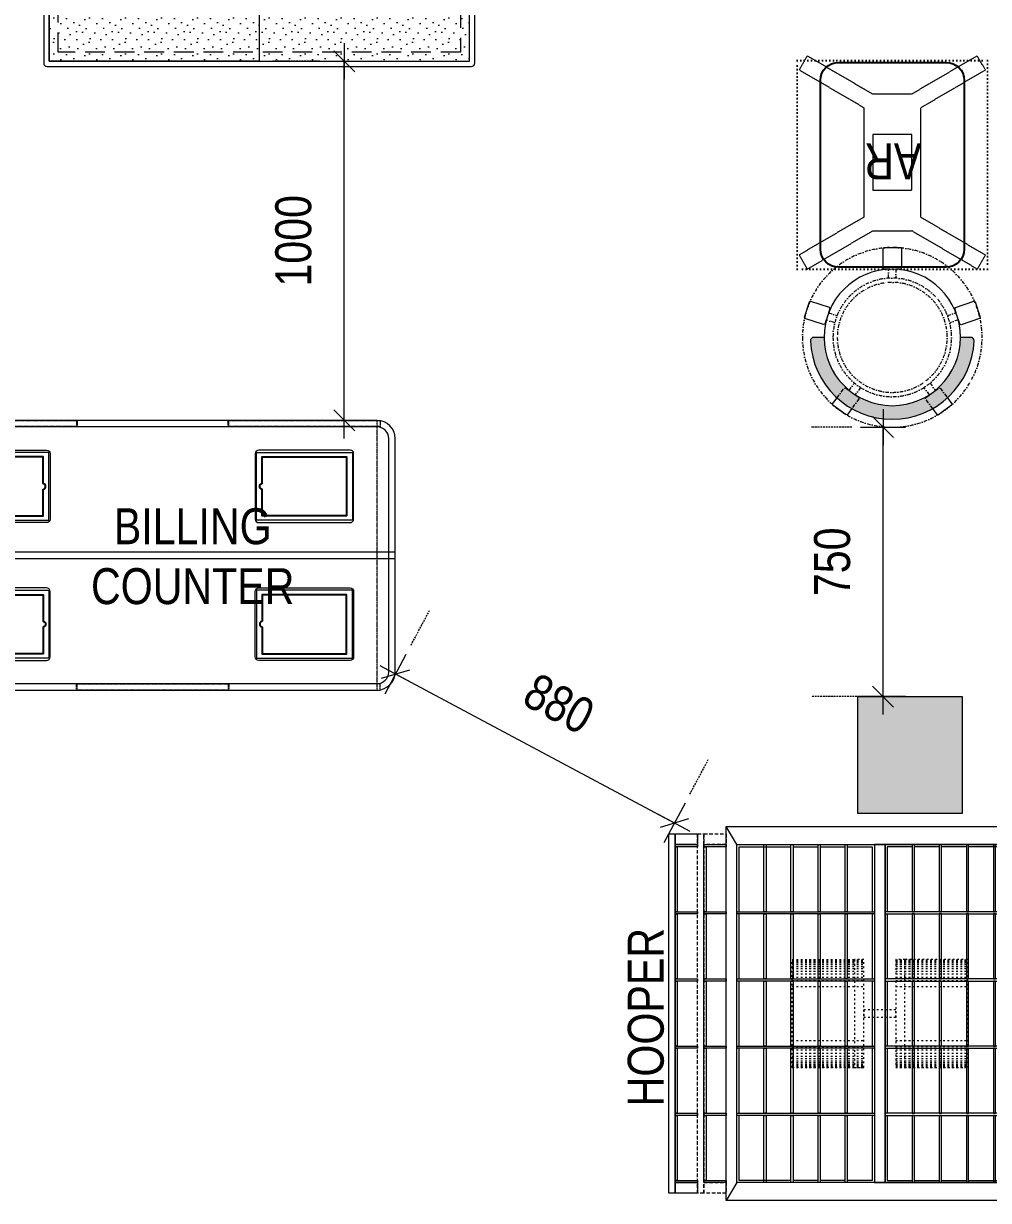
# Model space of a CAD drawing. Header units: millimetres. Extents: x 1535833 to 1547155, y 396470 to 405534.
# Drawn here: x 1542584 to 1545270, y 400062 to 403336 of the extents above; entities that cross this region are included whole.
import ezdxf

# ---------------------------------------------------------------- set-up
doc = ezdxf.new("R2010")
doc.units = ezdxf.units.MM
doc.header["$LTSCALE"] = 40
doc.header["$PDMODE"] = 3
for name, pattern in [('a_p6_plan_L18$0$HIDDEN', [0.375, 0.25, -0.125]), ('ACAD_ISO03W100', [30, 12, -18]), ('DASHDOT2', [0.5, 0.25, -0.125, 0, -0.125]), ('DOT', [0.25, 0, -0.25]), ('HIDDEN2', [0.1875, 0.125, -0.0625]), ('HIDDENX2', [0.75, 0.5, -0.25]), ('SK-103 Ground - Rome$0$LA-103A$0$HIDDEN2', [0.1875, 0.125, -0.0625])]:
    doc.linetypes.add(name, pattern=pattern)
for name, color, linetype, lineweight in [('A-COL', 243, 'Continuous', 9), ('column hatch', 5, 'Continuous', 0), ('HATCH', 9, 'Continuous', 9), ('LENS-DIM', 252, 'Continuous', 5), ('LENS-HATCH', 251, 'Continuous', 5), ('LENS-TEXT', 31, 'Continuous', 5), ('LK-EQPMT', 3, 'Continuous', 18), ('LK-FF&E FLOOR', 1, 'Continuous', 9), ('LN-ELEVATION-1', 81, 'Continuous', 13), ('LN-ELEVATION-2', 103, 'Continuous', 20), ('LN-ELEVATION-3', 125, 'a_p6_plan_L18$0$HIDDEN', 18), ('LN-ELEVATION-4', 145, 'Continuous', 13), ('LN-ELEVATION-5', 167, 'Continuous', 5), ('PLANO-TXT', 252, 'Continuous', 5)]:
    doc.layers.add(name, color=color, linetype=linetype, lineweight=lineweight)
doc.styles.add('LK TXT', font='Gill Sans MT Condensed Regular.ttf')
doc.styles.get("Standard").update_dxf_attribs({"font": 'Gill Sans MT Condensed Regular.ttf', "height": 100})
doc.dimstyles.new('LK-MM 200', dxfattribs={"dimscale": 2000, "dimtxt": 0.05, "dimasz": 0.00025, "dimexe": 0.1, "dimexo": 0.0625, "dimgap": 0.045, "dimtad": 1, "dimdec": 0, "dimzin": 0, "dimdsep": 46, "dimtxsty": 'Standard', "dimblk": 'DMLL', "dimblk1": 'DMLL', "dimblk2": 'DMLL', "dimcen": 0.09, "dimclrd": 251, "dimclre": 250, "dimclrt": 256, "dimadec": 0, "dimazin": 0, "dimtfac": 1, "dimtdec": 0, "dimtofl": 0, "dimtmove": 2, "dimatfit": 3, "dimldrblk": 'OPEN90', "dimfxl": 1, "dimtolj": 1, "dimtzin": 0, "dimlwd": 5, "dimlwe": 0, "dimarcsym": 0})

# ---------------------------------------------------------------- blocks, each defined once
blk = doc.blocks.new('A$C1635124d')
at = {"layer": 'column hatch'}
h = blk.add_hatch(color=8, dxfattribs=at)
h.dxf.hatch_style = 1
h.paths.add_polyline_path([(4264.02683252096, -357.9999999999563), (3973.513416230679, -357.9999999999563), (3973.513416230679, -683.0000000148575), (4264.02683252096, -683.0000000148575)])
h.paths.add_polyline_path([(1384.513416260481, -357.9999999999563), (1093.999999970197, -357.9999999999563), (1093.999999970197, -683.0000000148575), (1384.513416260481, -683.0000000148575)])
h.paths.add_polyline_path([(-1474.999999998137, -335.0000000069413), (-1849.999999998137, -335.0000000069413), (-1849.999999998137, -660.0000000068248), (-1474.999999998137, -660.0000000068248)])
at = {"layer": 'A-COL'}
blk.add_lwpolyline([(4264.02683252096, -357.9999999999563), (4264.02683252096, -683.0000000148575), (3973.513416230679, -683.0000000148575), (3973.513416230679, -357.9999999999563)], close=True, dxfattribs=at)
blk = doc.blocks.new('Euro center Mirror + IPAD')
at = {"layer": 'LN-ELEVATION-4', "linetype": 'ACAD_ISO03W100', "ltscale": 0.01}
blk.add_lwpolyline([(0, 47.31184294237754), (0, -41.46233547315932), (-20, -41.46233547315932), (-20, 47.31184294237754)], close=True, dxfattribs=at)
at = {"layer": 'LN-ELEVATION-5', "linetype": 'ACAD_ISO03W100', "ltscale": 0.01}
for p, q in [((-159.8999999999068, 246.9247537346091), (-159.8999999999068, 47.31184294237754)), ((-159.6999999997206, 246.9247537346091), (-159.6999999997206, 47.31184294237754)), ((-159.3999999999068, 246.9247537346091), (-159.3999999999068, 47.31184294237754)), ((-159, 246.9247537346091), (-159, 47.31184294237754)), ((-158.5, 246.9247537346091), (-158.5, 47.31184294237754)), ((-157.8999999999068, 246.9247537346091), (-157.8999999999068, 47.31184294237754)), ((-157.1000000000931, 246.9247537346091), (-157.1000000000931, 47.31184294237754)), ((-156.1000000000931, 246.9247537346091), (-156.1000000000931, 47.31184294237754)), ((-154.1000000000931, 246.9247537346091), (-154.1000000000931, 47.31184294237754)), ((-151.1000000000931, 246.9247537346091), (-151.1000000000931, 47.31184294237754)), ((-146.1000000000931, 246.9247537346091), (-146.1000000000931, 47.31184294237754)), ((-141.1000000000931, 246.9247537346091), (-141.1000000000931, 47.31184294237754)), ((-135.1000000000931, 246.9247537346091), (-135.1000000000931, 47.31184294237754)), ((-128.1000000000931, 246.9247537346091), (-128.1000000000931, 47.31184294237754)), ((-120.1000000000931, 246.9247537346091), (-120.1000000000931, 47.31184294237754)), ((-111.1000000000931, 246.9247537346091), (-111.1000000000931, 47.31184294237754)), ((-102.1000000000931, 246.9247537346091), (-102.1000000000931, 47.31184294237754)), ((-85, 246.9247537346091), (-85, 47.31184294237754)), ((65, 246.9247537346091), (65, 47.31184294237754)), ((82.10000000009315, 246.9247537346091), (82.10000000009315, 47.31184294237754)), ((91.10000000009312, 246.9247537346091), (91.10000000009312, 47.31184294237754)), ((100.1000000000931, 246.9247537346091), (100.1000000000931, 47.31184294237754)), ((108.1000000000931, 246.9247537346091), (108.1000000000931, 47.31184294237754)), ((115.1000000000931, 246.9247537346091), (115.1000000000931, 47.31184294237754)), ((121.1000000000931, 246.9247537346091), (121.1000000000931, 47.31184294237754)), ((126.1000000000931, 246.9247537346091), (126.1000000000931, 47.31184294237754)), ((131.1000000000931, 246.9247537346091), (131.1000000000931, 47.31184294237754)), ((134.1000000000931, 246.9247537346091), (134.1000000000931, 47.31184294237754)), ((136.1000000000931, 246.9247537346091), (136.1000000000931, 47.31184294237754)), ((137.1000000000931, 246.9247537346091), (137.1000000000931, 47.31184294237754)), ((137.8999999999068, 246.9247537346091), (137.8999999999068, 47.31184294237754)), ((138.5, 246.9247537346091), (138.5, 47.31184294237754)), ((139, 246.9247537346091), (139, 47.31184294237754)), ((139.3999999999067, 246.9247537346091), (139.3999999999067, 47.31184294237754)), ((139.6999999997206, 246.9247537346091), (139.6999999997206, 47.31184294237754)), ((139.8999999999068, 246.9247537346091), (139.8999999999068, 47.31184294237754)), ((-159.8999999999068, -41.46233547315932), (-159.8999999999068, -241.0752462653909)), ((-159.6999999997206, -41.46233547315932), (-159.6999999997206, -241.0752462653909)), ((-159.3999999999068, -41.46233547315932), (-159.3999999999068, -241.0752462653909)), ((-159, -41.46233547315932), (-159, -241.0752462653909)), ((-158.5, -41.46233547315932), (-158.5, -241.0752462653909)), ((-157.8999999999068, -41.46233547315932), (-157.8999999999068, -241.0752462653909)), ((-157.1000000000931, -41.46233547315932), (-157.1000000000931, -241.0752462653909)), ((-156.1000000000931, -41.46233547315932), (-156.1000000000931, -241.0752462653909)), ((-154.1000000000931, -41.46233547315932), (-154.1000000000931, -241.0752462653909)), ((-151.1000000000931, -41.46233547315932), (-151.1000000000931, -241.0752462653909)), ((-146.1000000000931, -41.46233547315932), (-146.1000000000931, -241.0752462653909)), ((-141.1000000000931, -41.46233547315932), (-141.1000000000931, -241.0752462653909)), ((-135.1000000000931, -41.46233547315932), (-135.1000000000931, -241.0752462653909)), ((-128.1000000000931, -41.46233547315932), (-128.1000000000931, -241.0752462653909)), ((-120.1000000000931, -41.46233547315932), (-120.1000000000931, -241.0752462653909)), ((-111.1000000000931, -41.46233547315932), (-111.1000000000931, -241.0752462653909)), ((-102.1000000000931, -41.46233547315932), (-102.1000000000931, -241.0752462653909)), ((-85, -41.46233547315932), (-85, -241.0752462653909)), ((65, -41.46233547315932), (65, -241.0752462653909)), ((82.10000000009315, -41.46233547315932), (82.10000000009315, -241.0752462653909)), ((91.10000000009312, -41.46233547315932), (91.10000000009312, -241.0752462653909)), ((100.1000000000931, -41.46233547315932), (100.1000000000931, -241.0752462653909)), ((108.1000000000931, -41.46233547315932), (108.1000000000931, -241.0752462653909)), ((115.1000000000931, -41.46233547315932), (115.1000000000931, -241.0752462653909)), ((121.1000000000931, -41.46233547315932), (121.1000000000931, -241.0752462653909)), ((126.1000000000931, -41.46233547315932), (126.1000000000931, -241.0752462653909)), ((131.1000000000931, -41.46233547315932), (131.1000000000931, -241.0752462653909)), ((134.1000000000931, -41.46233547315932), (134.1000000000931, -241.0752462653909)), ((136.1000000000931, -41.46233547315932), (136.1000000000931, -241.0752462653909)), ((137.1000000000931, -41.46233547315932), (137.1000000000931, -241.0752462653909)), ((137.8999999999068, -41.46233547315932), (137.8999999999068, -241.0752462653909)), ((138.5, -41.46233547315932), (138.5, -241.0752462653909)), ((139, -41.46233547315932), (139, -241.0752462653909)), ((139.3999999999067, -41.46233547315932), (139.3999999999067, -241.0752462653909)), ((139.6999999997206, -41.46233547315932), (139.6999999997206, -241.0752462653909)), ((139.8999999999068, -41.46233547315932), (139.8999999999068, -241.0752462653909))]:
    blk.add_line(p, q, dxfattribs=at)
for points in [[(140, 72.9897628070321), (140, 246.9247537346091), (-160, 246.9247537346091), (-160, 72.9897628070321)], [(140, -67.14025533781387), (140, -241.0752462653909), (-160, -241.0752462653909), (-160, -67.14025533781387)]]:
    blk.add_lwpolyline(points, dxfattribs=at)
for points in [[(140, 72.9897628070321), (140, 47.31184294237754), (-160, 47.31184294237754), (-160, 72.9897628070321)], [(140, -41.46233547315932), (140, -67.14025533781387), (-160, -67.14025533781387), (-160, -41.46233547315932)]]:
    blk.add_lwpolyline(points, close=True, dxfattribs=at)
blk = doc.blocks.new('EURO 1040 x 1175')
at = {"layer": 'LN-ELEVATION-1'}
for points in [[(-470, -327.434990927577), (470, -327.434990927577), (470, 467.5650090724229), (-470, 467.5650090724229)], [(-470, 85.06500907242298), (470, 85.06500907242298), (470, 467.5650090724229), (-470, 467.5650090724229)], [(-283.2000000029802, 85.06500907242298), (-277.2000000029802, 85.06500907242298), (-277.2000000029802, 467.5650090724229), (-283.2000000029802, 467.5650090724229)], [(-96.40000000596046, 85.06500907242298), (-90.40000000596045, 85.06500907242298), (-90.40000000596045, 467.5650090724229), (-96.40000000596046, 467.5650090724229)], [(90.3999999910593, 85.06500907242298), (96.3999999910593, 85.06500907242298), (96.3999999910593, 467.5650090724229), (90.3999999910593, 467.5650090724229)], [(277.1999999880791, 85.06500907242298), (283.1999999880791, 85.06500907242298), (283.1999999880791, 467.5650090724229), (277.1999999880791, 467.5650090724229)], [(-470.000000014901, 386.565009072423), (-283.2000000029802, 386.565009072423), (-283.2000000029802, 392.565009072423), (-470.000000014901, 392.565009072423)], [(-277.2000000178814, 386.565009072423), (-96.40000000596046, 386.565009072423), (-96.40000000596046, 392.565009072423), (-277.2000000178814, 392.565009072423)], [(-90.40000002086165, 386.565009072423), (90.3999999910593, 386.565009072423), (90.3999999910593, 392.565009072423), (-90.40000002086165, 392.565009072423)], [(96.39999997615817, 386.565009072423), (277.1999999880791, 386.565009072423), (277.1999999880791, 392.565009072423), (96.39999997615817, 392.565009072423)], [(283.1999999880791, 386.565009072423), (470, 386.565009072423), (470, 392.565009072423), (283.1999999880791, 392.565009072423)], [(-470.000000014901, 311.190009072423), (-283.2000000029802, 311.190009072423), (-283.2000000029802, 317.190009072423), (-470.000000014901, 317.190009072423)], [(-277.2000000178814, 311.190009072423), (-96.40000000596046, 311.190009072423), (-96.40000000596046, 317.190009072423), (-277.2000000178814, 317.190009072423)], [(-90.40000002086165, 311.190009072423), (90.3999999910593, 311.190009072423), (90.3999999910593, 317.190009072423), (-90.40000002086165, 317.190009072423)], [(96.39999997615817, 311.190009072423), (277.1999999880791, 311.190009072423), (277.1999999880791, 317.190009072423), (96.39999997615817, 317.190009072423)], [(283.1999999880791, 311.190009072423), (470, 311.190009072423), (470, 317.190009072423), (283.1999999880791, 317.190009072423)], [(-470.000000014901, 235.815009072423), (-283.2000000029802, 235.815009072423), (-283.2000000029802, 241.815009072423), (-470.000000014901, 241.815009072423)], [(-277.2000000178814, 235.815009072423), (-96.40000000596046, 235.815009072423), (-96.40000000596046, 241.815009072423), (-277.2000000178814, 241.815009072423)], [(-90.40000002086165, 235.815009072423), (90.3999999910593, 235.815009072423), (90.3999999910593, 241.815009072423), (-90.40000002086165, 241.815009072423)], [(96.39999997615817, 235.815009072423), (277.1999999880791, 235.815009072423), (277.1999999880791, 241.815009072423), (96.39999997615817, 241.815009072423)], [(283.1999999880791, 235.815009072423), (470, 235.815009072423), (470, 241.815009072423), (283.1999999880791, 241.815009072423)], [(-470.000000014901, 160.440009072423), (-283.2000000029802, 160.440009072423), (-283.2000000029802, 166.440009072423), (-470.000000014901, 166.440009072423)], [(-277.2000000178814, 160.440009072423), (-96.40000000596046, 160.440009072423), (-96.40000000596046, 166.440009072423), (-277.2000000178814, 166.440009072423)], [(-90.40000002086165, 160.440009072423), (90.3999999910593, 160.440009072423), (90.3999999910593, 166.440009072423), (-90.40000002086165, 166.440009072423)], [(96.39999997615817, 160.440009072423), (277.1999999880791, 160.440009072423), (277.1999999880791, 166.440009072423), (96.39999997615817, 166.440009072423)], [(283.1999999880791, 160.440009072423), (470, 160.440009072423), (470, 166.440009072423), (283.1999999880791, 166.440009072423)], [(-470, 85.06500907242298), (470, 85.06500907242298), (470, 55.06500907242298), (-470, 55.06500907242298)], [(-470, 55.06500907242298), (470, 55.06500907242298), (470, -327.434990927577), (-470, -327.434990927577)], [(-283.2000000029802, 55.06500907242298), (-277.2000000029802, 55.06500907242298), (-277.2000000029802, -327.434990927577), (-283.2000000029802, -327.434990927577)], [(-96.40000000596046, 55.06500907242298), (-90.40000000596045, 55.06500907242298), (-90.40000000596045, -327.434990927577), (-96.40000000596046, -327.434990927577)], [(90.3999999910593, 55.06500907242298), (96.3999999910593, 55.06500907242298), (96.3999999910593, -327.434990927577), (90.3999999910593, -327.434990927577)], [(277.1999999880791, 55.06500907242298), (283.1999999880791, 55.06500907242298), (283.1999999880791, -327.434990927577), (277.1999999880791, -327.434990927577)], [(-470.000000014901, -20.30999092757702), (-283.2000000029802, -20.30999092757702), (-283.2000000029802, -26.30999092757702), (-470.000000014901, -26.30999092757702)], [(-277.2000000178814, -20.30999092757702), (-96.40000000596046, -20.30999092757702), (-96.40000000596046, -26.30999092757702), (-277.2000000178814, -26.30999092757702)], [(-90.40000002086165, -20.30999092757702), (90.3999999910593, -20.30999092757702), (90.3999999910593, -26.30999092757702), (-90.40000002086165, -26.30999092757702)], [(96.39999997615817, -20.30999092757702), (277.1999999880791, -20.30999092757702), (277.1999999880791, -26.30999092757702), (96.39999997615817, -26.30999092757702)], [(283.1999999880791, -20.30999092757702), (470, -20.30999092757702), (470, -26.30999092757702), (283.1999999880791, -26.30999092757702)], [(-470.000000014901, -95.68499092757702), (-283.2000000029802, -95.68499092757702), (-283.2000000029802, -101.684990927577), (-470.000000014901, -101.684990927577)], [(-277.2000000178814, -95.68499092757702), (-96.40000000596046, -95.68499092757702), (-96.40000000596046, -101.684990927577), (-277.2000000178814, -101.684990927577)], [(-90.40000002086165, -95.68499092757702), (90.3999999910593, -95.68499092757702), (90.3999999910593, -101.684990927577), (-90.40000002086165, -101.684990927577)], [(96.39999997615817, -95.68499092757702), (277.1999999880791, -95.68499092757702), (277.1999999880791, -101.684990927577), (96.39999997615817, -101.684990927577)], [(283.1999999880791, -95.68499092757702), (470, -95.68499092757702), (470, -101.684990927577), (283.1999999880791, -101.684990927577)], [(-470.000000014901, -171.059990927577), (-283.2000000029802, -171.059990927577), (-283.2000000029802, -177.059990927577), (-470.000000014901, -177.059990927577)], [(-277.2000000178814, -171.059990927577), (-96.40000000596046, -171.059990927577), (-96.40000000596046, -177.059990927577), (-277.2000000178814, -177.059990927577)], [(-90.40000002086165, -171.059990927577), (90.3999999910593, -171.059990927577), (90.3999999910593, -177.059990927577), (-90.40000002086165, -177.059990927577)], [(96.39999997615817, -171.059990927577), (277.1999999880791, -171.059990927577), (277.1999999880791, -177.059990927577), (96.39999997615817, -177.059990927577)], [(283.1999999880791, -171.059990927577), (470, -171.059990927577), (470, -177.059990927577), (283.1999999880791, -177.059990927577)], [(-470.000000014901, -246.434990927577), (-283.2000000029802, -246.434990927577), (-283.2000000029802, -252.434990927577), (-470.000000014901, -252.434990927577)], [(-277.2000000178814, -246.434990927577), (-96.40000000596046, -246.434990927577), (-96.40000000596046, -252.434990927577), (-277.2000000178814, -252.434990927577)], [(-90.40000002086165, -246.434990927577), (90.3999999910593, -246.434990927577), (90.3999999910593, -252.434990927577), (-90.40000002086165, -252.434990927577)], [(96.39999997615817, -246.434990927577), (277.1999999880791, -246.434990927577), (277.1999999880791, -252.434990927577), (96.39999997615817, -252.434990927577)], [(283.1999999880791, -246.434990927577), (470, -246.434990927577), (470, -252.434990927577), (283.1999999880791, -252.434990927577)]]:
    blk.add_lwpolyline(points, close=True, dxfattribs=at)
for points in [[(-283.2000000029802, 461.5650090724228), (-464, 461.5650090724228), (-464, 317.190009072423)], [(-96.40000000596046, 461.5650090724228), (-277.2000000029802, 461.5650090724228)], [(90.3999999910593, 461.5650090724228), (-90.40000000596045, 461.5650090724228)], [(277.1999999880791, 461.5650090724228), (96.3999999910593, 461.5650090724228)], [(464, 317.190009072423), (464, 461.5650090724228), (283.1999999880791, 461.5650090724228)], [(-464, 311.190009072423), (-464, 241.815009072423)], [(464, 241.815009072423), (464, 311.190009072423)], [(-464, 235.815009072423), (-464, 166.440009072423)], [(464, 166.440009072423), (464, 235.815009072423)], [(-464, 160.440009072423), (-464, 91.06500907242297), (-283.2000000029802, 91.06500907242297)], [(283.1999999880791, 91.06500907242297), (464, 91.06500907242297), (464, 160.440009072423)], [(-277.2000000029802, 91.06500907242297), (-96.40000000596046, 91.06500907242297)], [(-90.40000000596045, 91.06500907242297), (90.3999999910593, 91.06500907242297)], [(96.3999999910593, 91.06500907242297), (277.1999999880791, 91.06500907242297)], [(-464, -20.30999092757702), (-464, 49.06500907242298), (-283.2000000029802, 49.06500907242298)], [(-277.2000000029802, 49.06500907242298), (-96.40000000596046, 49.06500907242298)], [(-90.40000000596045, 49.06500907242298), (90.3999999910593, 49.06500907242298)], [(96.3999999910593, 49.06500907242298), (277.1999999880791, 49.06500907242298)], [(283.1999999880791, 49.06500907242298), (464, 49.06500907242298), (464, -20.30999092757702)], [(-464, -95.68499092757702), (-464, -26.30999092757702)], [(464, -26.30999092757702), (464, -95.68499092757702)], [(-464, -171.059990927577), (-464, -101.684990927577)], [(464, -101.684990927577), (464, -171.059990927577)], [(-283.2000000029802, -321.434990927577), (-464, -321.434990927577), (-464, -177.059990927577)], [(464, -177.059990927577), (464, -321.434990927577), (283.1999999880791, -321.434990927577)], [(-96.40000000596046, -321.434990927577), (-277.2000000029802, -321.434990927577)], [(90.3999999910593, -321.434990927577), (-90.40000000596045, -321.434990927577)], [(277.1999999880791, -321.434990927577), (96.3999999910593, -321.434990927577)]]:
    blk.add_lwpolyline(points, dxfattribs=at)
at = {"layer": 'LN-ELEVATION-2'}
blk.add_lwpolyline([(-520, -357.434990927577), (520, -357.434990927577), (520, 497.5650090724228), (-520, 497.5650090724228)], close=True, dxfattribs=at)
for points in [[(-470, 467.5650090724229), (-520, 497.5650090724228)], [(470, 467.5650090724229), (520, 497.5650090724228)], [(-470, -327.434990927577), (-520, -357.434990927577)], [(470, -327.434990927577), (520, -357.434990927577)]]:
    blk.add_lwpolyline(points, dxfattribs=at)
at = {"layer": 'LN-ELEVATION-3'}
for points in [[(-500, 559.5650090724229), (500, 559.5650090724229), (500, 577.5650090724228), (-500, 577.5650090724228)], [(-500, 497.5650090724228), (-470, 497.5650090724228), (-470, 559.5650090724229), (-500, 559.5650090724229)], [(470, 497.5650090724228), (500, 497.5650090724228), (500, 559.5650090724229), (470, 559.5650090724229)], [(-500, -357.434990927577), (-470, -357.434990927577), (-470, -419.434990927577), (-500, -419.434990927577)], [(470, -357.434990927577), (500, -357.434990927577), (500, -419.434990927577), (470, -419.434990927577)], [(-500, -419.434990927577), (500, -419.434990927577), (500, -437.4349909275769), (-500, -437.4349909275769)]]:
    blk.add_lwpolyline(points, close=True, dxfattribs=at)
at = {"layer": 'LN-ELEVATION-4'}
for points in [[(-500, 639.5650090724228), (500, 639.5650090724228), (500, 657.565009072423), (-500, 657.565009072423)], [(-500, 577.5650090724228), (-470, 577.5650090724228), (-470, 639.5650090724228), (-500, 639.5650090724228)], [(470, 577.5650090724228), (500, 577.5650090724228), (500, 639.5650090724228), (470, 639.5650090724228)], [(-470, 497.5650090724228), (-464, 497.5650090724228), (-464, 559.5650090724229), (-470, 559.5650090724229)], [(-464, 553.565009072423), (-283.2000000029802, 553.565009072423), (-283.2000000029802, 559.5650090724229), (-464, 559.5650090724229)], [(-283.2000000029802, 497.5650090724228), (-277.2000000029802, 497.5650090724228), (-277.2000000029802, 559.5650090724229), (-283.2000000029802, 559.5650090724229)], [(-277.2000000029802, 553.565009072423), (-96.40000000596046, 553.565009072423), (-96.40000000596046, 559.5650090724229), (-277.2000000029802, 559.5650090724229)], [(-96.40000000596046, 497.5650090724228), (-90.40000000596045, 497.5650090724228), (-90.40000000596045, 559.5650090724229), (-96.40000000596046, 559.5650090724229)], [(-90.40000000596045, 553.565009072423), (90.3999999910593, 553.565009072423), (90.3999999910593, 559.5650090724229), (-90.40000000596045, 559.5650090724229)], [(90.3999999910593, 497.5650090724228), (96.3999999910593, 497.5650090724228), (96.3999999910593, 559.5650090724229), (90.3999999910593, 559.5650090724229)], [(96.3999999910593, 553.565009072423), (277.1999999880791, 553.565009072423), (277.1999999880791, 559.5650090724229), (96.3999999910593, 559.5650090724229)], [(277.1999999880791, 497.5650090724228), (283.1999999880791, 497.5650090724228), (283.1999999880791, 559.5650090724229), (277.1999999880791, 559.5650090724229)], [(283.1999999880791, 553.565009072423), (463.9999999850988, 553.565009072423), (463.9999999850988, 559.5650090724229), (283.1999999880791, 559.5650090724229)], [(464, 497.5650090724228), (470, 497.5650090724228), (470, 559.5650090724229), (464, 559.5650090724229)], [(-470, -357.434990927577), (-464, -357.434990927577), (-464, -419.434990927577), (-470, -419.434990927577)], [(-283.2000000029802, -357.434990927577), (-277.2000000029802, -357.434990927577), (-277.2000000029802, -419.434990927577), (-283.2000000029802, -419.434990927577)], [(-96.40000000596046, -357.434990927577), (-90.40000000596045, -357.434990927577), (-90.40000000596045, -419.434990927577), (-96.40000000596046, -419.434990927577)], [(90.3999999910593, -357.434990927577), (96.3999999910593, -357.434990927577), (96.3999999910593, -419.434990927577), (90.3999999910593, -419.434990927577)], [(277.1999999880791, -357.434990927577), (283.1999999880791, -357.434990927577), (283.1999999880791, -419.434990927577), (277.1999999880791, -419.434990927577)], [(464, -357.434990927577), (470, -357.434990927577), (470, -419.434990927577), (464, -419.434990927577)], [(-464, -413.4349909275769), (-283.2000000029802, -413.4349909275769), (-283.2000000029802, -419.434990927577), (-464, -419.434990927577)], [(-277.2000000029802, -413.4349909275769), (-96.40000000596046, -413.4349909275769), (-96.40000000596046, -419.434990927577), (-277.2000000029802, -419.434990927577)], [(-90.40000000596045, -413.4349909275769), (90.3999999910593, -413.4349909275769), (90.3999999910593, -419.434990927577), (-90.40000000596045, -419.434990927577)], [(96.3999999910593, -413.4349909275769), (277.1999999880791, -413.4349909275769), (277.1999999880791, -419.434990927577), (96.3999999910593, -419.434990927577)], [(283.1999999880791, -413.4349909275769), (463.9999999850988, -413.4349909275769), (463.9999999850988, -419.434990927577), (283.1999999880791, -419.434990927577)], [(-500, -437.4349909275769), (-470, -437.4349909275769), (-470, -499.4349909275769), (-500, -499.4349909275769)], [(470, -437.4349909275769), (500, -437.4349909275769), (500, -499.4349909275769), (470, -499.4349909275769)], [(-500, -499.4349909275769), (500, -499.4349909275769), (500, -517.434990927577), (-500, -517.434990927577)]]:
    blk.add_lwpolyline(points, close=True, dxfattribs=at)
at = {"layer": 'LN-ELEVATION-5'}
for points in [[(-470, 577.5650090724228), (-464, 577.5650090724228), (-464, 639.5650090724228), (-470, 639.5650090724228)], [(-464, 633.565009072423), (-283.2000000029802, 633.565009072423), (-283.2000000029802, 639.5650090724228), (-464, 639.5650090724228)], [(-283.2000000029802, 577.5650090724228), (-277.2000000029802, 577.5650090724228), (-277.2000000029802, 639.5650090724228), (-283.2000000029802, 639.5650090724228)], [(-277.2000000029802, 633.565009072423), (-96.40000000596046, 633.565009072423), (-96.40000000596046, 639.5650090724228), (-277.2000000029802, 639.5650090724228)], [(-96.40000000596046, 577.5650090724228), (-90.40000000596045, 577.5650090724228), (-90.40000000596045, 639.5650090724228), (-96.40000000596046, 639.5650090724228)], [(-90.40000000596045, 633.565009072423), (90.3999999910593, 633.565009072423), (90.3999999910593, 639.5650090724228), (-90.40000000596045, 639.5650090724228)], [(90.3999999910593, 577.5650090724228), (96.3999999910593, 577.5650090724228), (96.3999999910593, 639.5650090724228), (90.3999999910593, 639.5650090724228)], [(96.3999999910593, 633.565009072423), (277.1999999880791, 633.565009072423), (277.1999999880791, 639.5650090724228), (96.3999999910593, 639.5650090724228)], [(277.1999999880791, 577.5650090724228), (283.1999999880791, 577.5650090724228), (283.1999999880791, 639.5650090724228), (277.1999999880791, 639.5650090724228)], [(283.1999999880791, 633.565009072423), (463.9999999850988, 633.565009072423), (463.9999999850988, 639.5650090724228), (283.1999999880791, 639.5650090724228)], [(464, 577.5650090724228), (470, 577.5650090724228), (470, 639.5650090724228), (464, 639.5650090724228)], [(-470, -437.4349909275769), (-464, -437.4349909275769), (-464, -499.4349909275769), (-470, -499.4349909275769)], [(-283.2000000029802, -437.4349909275769), (-277.2000000029802, -437.4349909275769), (-277.2000000029802, -499.4349909275769), (-283.2000000029802, -499.4349909275769)], [(-96.40000000596046, -437.4349909275769), (-90.40000000596045, -437.4349909275769), (-90.40000000596045, -499.4349909275769), (-96.40000000596046, -499.4349909275769)], [(90.3999999910593, -437.4349909275769), (96.3999999910593, -437.4349909275769), (96.3999999910593, -499.4349909275769), (90.3999999910593, -499.4349909275769)], [(277.1999999880791, -437.4349909275769), (283.1999999880791, -437.4349909275769), (283.1999999880791, -499.4349909275769), (277.1999999880791, -499.4349909275769)], [(464, -437.4349909275769), (470, -437.4349909275769), (470, -499.4349909275769), (464, -499.4349909275769)], [(-464, -493.4349909275769), (-283.2000000029802, -493.4349909275769), (-283.2000000029802, -499.4349909275769), (-464, -499.4349909275769)], [(-277.2000000029802, -493.4349909275769), (-96.40000000596046, -493.4349909275769), (-96.40000000596046, -499.4349909275769), (-277.2000000029802, -499.4349909275769)], [(-90.40000000596045, -493.4349909275769), (90.3999999910593, -493.4349909275769), (90.3999999910593, -499.4349909275769), (-90.40000000596045, -499.4349909275769)], [(96.3999999910593, -493.4349909275769), (277.1999999880791, -493.4349909275769), (277.1999999880791, -499.4349909275769), (96.3999999910593, -499.4349909275769)], [(283.1999999880791, -493.4349909275769), (463.9999999850988, -493.4349909275769), (463.9999999850988, -499.4349909275769), (283.1999999880791, -499.4349909275769)]]:
    blk.add_lwpolyline(points, close=True, dxfattribs=at)
at = {"layer": 'LENS-DIM'}
blk.add_blockref('Euro center Mirror + IPAD', (10, 67.14025533781387), dxfattribs=at)
blk = doc.blocks.new('AR')
at = {"layer": 'LN-ELEVATION-2', "linetype": 'DOT', "lineweight": 25, "transparency": 33554493}
blk.add_lwpolyline([(0, 13.41378593863919), (530, 13.41378593863919), (530, 593.4137859386392), (0, 593.4137859386392)], close=True, dxfattribs=at)
at = {"layer": 'LN-ELEVATION-2', "lineweight": 25}
blk.add_lwpolyline([(465, 68.22063546301797), (465, 538.2206354630179, 0.4142135623730951), (415, 588.2206354630179), (115, 588.2206354630179, 0.4142135623730951), (65, 538.2206354630179), (65, 68.22063546301797, 0.4142135623730951), (115, 18.22063546301797), (415, 18.22063546301797, 0.4142135623730951)], format="xyb", close=True, dxfattribs=at)
at = {"layer": 'LN-ELEVATION-4', "linetype": 'HIDDEN2', "ltscale": 0.25, "transparency": 33554664}
for points in [[(185.8456009030342, 448.8780772723258), (5.888936847448348, 554.0078910568263), (28.48512306064368, 593.350836840691), (211.0874861851335, 486.6754184374586)], [(344.154399111867, 448.8780772762837), (524.1110631600021, 554.0078910947777), (501.5148769393563, 593.3508368753828), (318.9125138223171, 486.6754184374586)], [(211.0874861851335, 486.6754184376913), (318.9125138223171, 486.6754184376913)], [(185.8456009030342, 144.472759603057), (185.8456009030342, 448.8780772723258)], [(344.154399111867, 448.8780772762837), (344.154399111867, 144.4727595990989)], [(185.8456009030342, 144.472759603057), (5.888936847448348, 39.34294581855647), (28.48512306064368, 3.46917659e-08), (211.0874861851335, 106.6754184379242)], [(344.154399111867, 144.4727595990989), (524.1110631600021, 39.34294578060508), (501.5148769393563, 0), (318.9125138223171, 106.6754184379242)], [(318.9125138223171, 106.6754184376914), (211.0874861851335, 106.6754184376914)]]:
    blk.add_lwpolyline(points, dxfattribs=at)
blk.add_lwpolyline([(210.8456009030342, 373.9866790841333), (319.154399111867, 373.9866790841333), (319.154399111867, 219.3641577917151), (210.8456009030342, 219.3641577917151)], close=True, dxfattribs=at)
blk = doc.blocks.new('DOCTOR STOOL')
at = {"layer": 'HATCH'}
h = blk.add_hatch(dxfattribs=at)
h.set_pattern_fill('ANSI36', color=250)
h.set_pattern_definition([(45, (-689.3997257252789, -1.6298145e-09), (1.683798022700465, 6.173926083235043), [7.9375, -1.587499999999999, 0, -1.587499999999999])])
edge = h.paths.add_edge_path()
edge.add_line((227.9999999995508, 37.80991745903158), (227.9999999995508, 9.119999995687976))
edge.add_arc((218.8799999996107, 9.119999995749478), 9.119999999940092, 267.6119845363388, 359.9999999996136, ccw=False)
edge.add_arc((227.9999999996448, 227.809917461127), 228.000000002257, 92.3880154632688, 267.61198453673126, ccw=False)
edge.add_arc((218.8799999994991, 446.4998349263882), 9.120000000051716, -3.4498270906624384e-10, 92.3880154629299, ccw=False)
edge.add_line((227.9999999995508, 446.4998349263331), (227.9999999995508, 417.8099174629896))
edge.add_arc((227.9999999995508, 227.8099174610106), 190.000000001979, 90, 270)
at = {"layer": 'LN-ELEVATION-1', "color": 1, "ltscale": 100}
for p, q in [((280.216825267778, 470.8199351556545), (263.2765658827273, 419.2080985742269)), ((283.7804025793014, 472.6222848009841), (280.216825267778, 470.8199351556545)), ((326.7280946081726, 458.5258082725714), (283.7804025793014, 472.6222848009841)), ((328.5107563209863, 455.0011576309128), (326.7280946081726, 458.5258082725714)), ((311.5704969359354, 403.3893210494851), (328.5107563209863, 455.0011576309128)), ((39.08480768888887, 393.0010463140122), (12.40669512363752, 356.5114147582037)), ((39.08480768888882, 393.0010463140122), (12.40669512363746, 356.5114147582038)), ((42.98782241378307, 393.6072814048264), (39.08480768888887, 393.0010463140122)), ((42.98782241378307, 393.6072814048264), (39.08480768888882, 393.0010463140122)), ((59.57058497173765, 381.4833769612495), (42.98782241378307, 393.6072814048264)), ((263.2765658827273, 419.2080985742269), (264.9623320118756, 415.8750283533983)), ((264.9623320118756, 415.8750283533983), (277.1938885417335, 411.860334166498)), ((296.5654050509577, 405.5021315508961), (308.1985000452432, 401.6838669878201)), ((308.1985000452432, 401.6838669878201), (311.5704969359354, 403.3893210494851)), ((12.40669512363752, 356.5114147582037), (13.0196255484409, 352.5652946645453)), ((12.40669512363746, 356.5114147582038), (13.0196255484409, 352.5652946645454)), ((13.0196255484409, 352.5652946645454), (29.7154459787677, 340.3587319282719)), ((420.8553691428768, 253.2346719447014), (418.2142363802958, 250.5935391821201)), ((418.2142363802958, 250.5935391821201), (418.2142363802958, 237.7199715119894)), ((475.1762128710516, 253.2346719447014), (420.8553691428768, 253.2346719447014)), ((478, 250.4108848157539), (475.1762128710516, 253.2346719447014)), ((478, 205.2089501102255), (478, 250.4108848157539)), ((418.2142363802958, 217.3316809419539), (418.2142363802958, 205.0879869152431)), ((418.2142363802958, 205.0879869152431), (420.8862147285707, 202.4160085669703)), ((420.8862147285707, 202.4160085669703), (475.2070584567457, 202.4160085669703)), ((475.2070584567457, 202.4160085669703), (478, 205.2089501102255)), ((13.14542959810012, 103.0870834562575), (12.51589555233795, 99.18775892330295)), ((12.51589555233795, 99.18775892330295), (38.97560726018833, 62.53944985644)), ((29.80030336598447, 115.1117353337796), (13.14542959810012, 103.0870834562575)), ((42.91799640697923, 61.90296316019987), (59.68641968664888, 74.00959664677595)), ((38.97560726018833, 62.53944985644), (42.91799640697923, 61.90296316019987)), ((265.1695928365815, 39.88396831355146), (263.4540770094588, 36.51707923991359)), ((263.4540770094588, 36.51707923991359), (280.2401389396941, -15.14511378569341)), ((276.814037965594, 43.66747740659263), (265.1695928365815, 39.88396831355146)), ((308.4479453730848, 53.94595568517189), (296.2044548037813, 49.96780495439072)), ((311.7759667420094, 52.25024394459229), (308.4479453730848, 53.94595568517189)), ((328.5620286722446, 0.5880509189853456), (311.7759667420094, 52.25024394459229)), ((326.7490456010059, -2.970128374224428), (328.5620286722446, 0.5880509189853456)), ((280.2401389396941, -15.14511378569341), (283.7594505281909, -16.93829277038793)), ((283.7594505281909, -16.93829277038793), (326.7490456010059, -2.970128374224428))]:
    blk.add_line(p, q, dxfattribs=at)
at = {"layer": 'LN-ELEVATION-1', "linetype": 'DASHDOT2'}
for p, q in [((277.1938885417335, 411.860334166498), (268.7900486169635, 387.6885337123986)), ((289.0238237874953, 381.1105793348574), (296.5654050509577, 405.5021315508961)), ((86.83876787340999, 361.5472027143797), (59.57058497173759, 381.4833769612495)), ((87.41874672779522, 357.8132288103797), (86.83876787340999, 361.5472027143797)), ((29.71544597876769, 340.3587319282719), (56.87057100806764, 320.505215974099)), ((60.56143954330456, 321.078499494494), (68.15939944607226, 331.4707923056775)), ((68.15939944607226, 331.4707923056775), (88.55121842376921, 316.0087684583668)), ((80.19253728373064, 347.929406650394), (87.41874672779522, 357.8132288103797)), ((101.0598051864781, 333.2195324926688), (80.19253728373064, 347.929406650394)), ((56.87057100806764, 320.505215974099), (60.56143954330456, 321.078499494494)), ((418.2142363802958, 237.7199715119894), (392.674698740354, 238.1657657997326)), ((392.6382343793381, 216.8896711079804), (418.2142363802958, 217.3316809419539)), ((57.18706371601854, 134.8847017249933), (29.80030336598445, 115.1117353337796)), ((60.91750725147699, 134.282433000881), (57.18706371601854, 134.8847017249933)), ((68.08455919950495, 124.3556304041746), (60.91750725147699, 134.282433000881)), ((88.52282127921524, 139.6559804205055), (68.08455919950495, 124.3556304041746)), ((80.019187533744, 107.8254447158111), (101.0258646791657, 122.4411888974116)), ((87.55494659853252, 97.38796035055849), (80.019187533744, 107.8254447158111)), ((59.68641968664886, 74.00959664677595), (86.95963052489695, 93.7005814289354)), ((86.95963052489695, 93.7005814289354), (87.55494659853252, 97.38796035055849)), ((268.4902438431725, 67.85511086587476), (276.814037965594, 43.66747740659263)), ((296.2044548037813, 49.96780495439072), (288.7362802880323, 74.39510638930753))]:
    blk.add_line(p, q, dxfattribs=at)
at = {"layer": 'LN-ELEVATION-1', "color": 1, "ltscale": 100}
blk.add_lwpolyline([(228, 37.80991746066138), (228, 9.11999999731779, -0.4264743413925903), (218.5, 0.0079201031476259, -0.959166304662544), (218.5, 455.611914822366, -0.4264743413925903), (228, 446.4998349279631), (228, 417.8099174646193)], format="xyb", dxfattribs=at)
at = {"layer": 'LN-ELEVATION-1', "linetype": 'DASHDOT2'}
for radius in [250, 165, 153]:
    blk.add_circle((228, 227.8099174629897), radius, dxfattribs=at)
at = {"layer": 'LN-ELEVATION-1', "color": 1, "ltscale": 100}
blk.add_circle((228, 227.8099174629897), 190, dxfattribs=at)
blk = doc.blocks.new('2 seater bench')
at = {"layer": 'LENS-HATCH', "lineweight": 0}
h = blk.add_hatch(dxfattribs=at)
h.set_pattern_fill('STIP1', color=177, scale=100, angle=269.9999999999999, pattern_type=2)
h.set_pattern_definition([(270, (6617251.078707985, -170421.6063060569), (100, -1.516e-13), [0, -100]), (270, (6617235.078707984, -170433.6063060569), (100, -1.516e-13), [0, -100]), (270, (6617211.078707985, -170428.6063060569), (100, -1.516e-13), [0, -100]), (270, (6617188.078707985, -170463.6063060569), (100, -1.516e-13), [0, -100]), (270, (6617224.078707985, -170460.6063060569), (100, -1.516e-13), [0, -100]), (270, (6617248.078707985, -170487.6063060569), (100, -1.516e-13), [0, -100]), (270, (6617255.078707985, -170452.6063060569), (100, -1.516e-13), [0, -100]), (270, (6617214.078707985, -170494.6063060569), (100, -1.516e-13), [0, -100]), (270, (6617182.078707985, -170489.6063060569), (100, -1.516e-13), [0, -100]), (270, (6617167.078707985, -170415.6063060568), (100, -1.516e-13), [0, -100]), (270, (6617187.078707985, -170433.6063060569), (100, -1.516e-13), [0, -100]), (270, (6617168.078707984, -170447.6063060569), (100, -1.516e-13), [0, -100]), (270, (6617232.078707985, -170508.6063060569), (100, -1.516e-13), [0, -100]), (270, (6617207.078707983, -170476.6063060568), (100, -1.516e-13), [0, -100]), (270, (6617240.078707984, -170468.6063060569), (100, -1.516e-13), [0, -100]), (270, (6617231.078707984, -170485.6063060569), (100, -1.516e-13), [0, -100]), (270, (6617204.078707985, -170449.6063060568), (100, -1.516e-13), [0, -100]), (270, (6617258.078707983, -170477.6063060569), (100, -1.516e-13), [0, -100]), (270, (6617199.078707983, -170508.6063060569), (100, -1.516e-13), [0, -100]), (270, (6617169.078707985, -170505.6063060569), (100, -1.516e-13), [0, -100])])
h.paths.add_polyline_path([(585, 210), (0, 210), (0, -210), (585, -210)])
h.paths.add_polyline_path([(0, 245), (0, -210)])
h.paths.add_polyline_path([(-585, 210), (0, 210), (0, -210), (-585, -210)])
at = {"layer": 'LN-ELEVATION-2', "ltscale": 0.5}
for points in [[(-585, 210), (0, 210), (0, -210), (-585, -210)], [(585.0000000009312, 210), (0, 210), (0, -210), (585.0000000009312, -210)]]:
    blk.add_lwpolyline(points, close=True, dxfattribs=at)
at = {"layer": 'LN-ELEVATION-5', "ltscale": 0.5}
blk.add_lwpolyline([(590, 225), (-590, 225, 0.4142135623730951), (-600, 215), (-600, -215, 0.4142135623730951), (-590, -225), (590, -225, 0.4142135623730951), (600, -215), (600, 215, 0.4142135623730951)], format="xyb", close=True, dxfattribs=at)
blk.add_lwpolyline([(585, 210), (-585, 210), (-585, -210), (585, -210)], close=True, dxfattribs=at)
at = {"layer": 'LN-ELEVATION-5', "linetype": 'HIDDEN2', "ltscale": 11}
blk.add_lwpolyline([(-560, 185), (560.0000000009313, 185), (560.0000000009313, -185), (-560, -185)], close=True, dxfattribs=at)
blk = doc.blocks.new('I-PAD Frame')
at = {"color": 3, "linetype": 'Continuous'}
blk.add_lwpolyline([(357868.7410323084, -232321.1361381283), (358122.7410323085, -232321.1361381283, 0.4142135623713902), (358132.7410323086, -232311.1361381283), (358132.7410323086, -232129.1361381283, 0.4142135623713902), (358122.7410323085, -232119.1361381283), (357868.7410323084, -232119.1361381283, 0.4142135623713902), (357858.7410323085, -232129.1361381283), (357858.7410323085, -232311.1361381283, 0.4142135623713902)], format="xyb", close=True, dxfattribs=at)
at = {"color": 3, "linetype": 'Continuous', "lineweight": 25}
blk.add_lwpolyline([(358113.2410323085, -232229.6755301424), (358113.2410323085, -232302.1361381283), (357878.2410323086, -232302.1361381283), (357878.2410323086, -232138.1361381283), (358113.2410323085, -232138.1361381283), (358113.2410323085, -232210.5967461141, 0.3275382217372251), (358114.6410323081, -232212.5046245168, -0.733799385757267), (358114.6410323086, -232227.7676517396, 0.3275382217372252)], format="xyb", close=True, dxfattribs=at)
blk = doc.blocks.new('Billing Counter 1350')
at = {"color": 5, "linetype": 'HIDDENX2', "ltscale": 0.025}
for p, q in [((-625.0391102787108, -749.9978339361259), (-625.039112762548, 0)), ((624.9608851871451, -749.9978339361259), (624.9608876709826, 0))]:
    blk.add_line(p, q, dxfattribs=at)
at = {"color": 0, "linetype": 'Continuous'}
for p, q in [((624.9608875331468, 0), (-625.0391124668531, 0)), ((674.9608875331468, -700), (674.9608875331468, -50)), ((-625.0391124668531, -750), (624.9608875331468, -750))]:
    blk.add_line(p, q, dxfattribs=at)
at = {"color": 2, "linetype": 'Continuous'}
blk.add_line((623.9608875331469, -750), (624.9608851871451, -749.9978339361259), dxfattribs=at)
at = {"color": 2, "linetype": 'HIDDENX2', "ltscale": 0.025}
for points in [[(-633.0391108940821, 0), (-212.4506704730448, 0), (-212.4506705519743, -17), (-633.0391109730117, -17)], [(210.2942202107515, 0), (-210.2942202105187, 0), (-210.2942201315891, -17), (210.2942202896811, -17)], [(212.2942202896811, 0), (632.8826607107185, 0), (632.8826606317889, -17), (212.2942202107515, -17)], [(-633.0391108940821, -750.0000000000036), (-212.4506704730448, -750.0000000000508), (-212.4506705519743, -733.0000000000508), (-633.0391109730117, -733.0000000000036)], [(210.2942202107515, -750.0000000000982), (-210.2942202105187, -750.0000000000508), (-210.2942201315891, -733.0000000000508), (210.2942202894483, -733.0000000000982)], [(212.2942202894483, -750.0000000000982), (632.8826607107185, -750.0000000001455), (632.8826606317889, -733.0000000001454), (212.2942202107515, -733.0000000000982)]]:
    blk.add_lwpolyline(points, close=True, dxfattribs=at)
at = {"color": 5, "linetype": 'Continuous'}
for points in [[(-555.9557779699098, -277.7500000000255), (-288.9557779699098, -277.7500000000473), (-288.9557779699098, -88.7500000000473), (-555.9557779699098, -88.75000000002547)], [(555.8775530362034, -277.7500000001164), (288.8775530362036, -277.7500000000946), (288.8775530362036, -88.75000000009459), (555.8775530362034, -88.75000000011644)], [(-555.9557779699098, -472.2499999999853), (-288.9557779699098, -472.2499999999853), (-288.9557779699098, -661.2499999999854), (-555.9557779699098, -661.2499999999854)], [(555.8775530362034, -472.2499999999853), (288.8775530362036, -472.2499999999853), (288.8775530362036, -661.2499999999854), (555.8775530362034, -661.2499999999854)]]:
    blk.add_lwpolyline(points, close=True, dxfattribs=at)
at = {"color": 5, "linetype": 'HIDDENX2', "ltscale": 0.025}
blk.add_lwpolyline([(624.9608875331468, -366.5), (-625.0391124668531, -366.5), (-625.0391124668531, -383.5), (624.9608875331468, -383.5)], close=True, dxfattribs=at)
at = {"color": 0, "linetype": 'Continuous'}
for centre, radius, start, end in [((-625.0391124668531, -50), 50.0000000000291, 90, 180), ((624.9608875329141, -50), 50.00000000005822, 0, 90), ((624.9608875329141, -700), 50.0000000000291, 270, 0)]:
    blk.add_arc(centre, radius, start, end, dxfattribs=at)
at = {"layer": 'LN-ELEVATION-2'}
blk.add_line((-675.0391124668531, -50), (-675.0391124668531, -700), dxfattribs=at)
for points in [[(624.9608875331468, 0), (-625.0391124668531, 0, 0.4142135623725836), (-675.0391124668531, -50), (-675.0391124668531, -700, 0.4142135623725836), (-625.0391124668531, -750), (624.9608875331468, -750, 0.4142135623725837), (674.9608875331468, -700), (674.9608875331468, -50, 0.4142135623725836)], [(624.9608875331468, -18), (-625.0391124668531, -18, 0.4142135623730951), (-657.0391124668531, -50), (-657.0391124668531, -700, 0.4142135623730951), (-625.0391124668531, -732.0000000000582), (624.9608875331468, -732, 0.4142135623730951), (656.9608875331469, -700), (656.9608875331469, -50, 0.4142135623730951)]]:
    blk.add_lwpolyline(points, format="xyb", close=True, dxfattribs=at)
blk.add_lwpolyline([(-675.0391124668531, -383.5), (674.9608875331468, -383.5), (674.9608875331468, -366.5), (-675.0391124668531, -366.5)], close=True, dxfattribs=at)
blk.add_arc((-625.0391124668531, -700), 50.00000000005822, 180, 270, dxfattribs=at)
at = {"color": 2, "linetype": 'Continuous', "xscale": -1, "rotation": 180}
blk.add_blockref('I-PAD Frame', (-358418.1968102976, -232403.3861380986), dxfattribs=at)
at = {"color": 2, "linetype": 'Continuous', "rotation": 180}
blk.add_blockref('I-PAD Frame', (358418.1185853253, -232403.386138158), dxfattribs=at)
at = {"color": 2, "linetype": 'Continuous'}
blk.add_blockref('I-PAD Frame', (-358418.1968102782, 231653.3861381283), dxfattribs=at)
at = {"color": 2, "linetype": 'Continuous', "xscale": -1}
blk.add_blockref('I-PAD Frame', (358418.1185853446, 231653.3861381282), dxfattribs=at)
blk = doc.blocks.new('DMLL')
at = {"layer": 'LENS-DIM', "color": 1}
for p, q in [((-9.095e-13, 125), (-9.095e-13, -125)), ((99.99999999999909, 0), (-99.99999999999909, 0)), ((58.42116226163034, 58.42116226163262), (-58.42116226163398, -58.4211622616324))]:
    blk.add_line(p, q, dxfattribs=at)
blk = doc.blocks.new('*D48')
at = {"color": 250, "linetype": 'SK-103 Ground - Rome$0$LA-103A$0$HIDDEN2', "lineweight": 0, "transparency": 16777216}
for p, q in [((1543407.728256857, 403231.5777041603), (1543276.716476075, 403231.5777041603)), ((1543443.48973859, 402231.8990574582), (1543276.716476075, 402231.8990574582))]:
    blk.add_line(p, q, dxfattribs=at)
at = {"color": 251, "lineweight": 5, "transparency": 16777216}
blk.add_line((1543476.716476075, 402232.3990574583), (1543476.716476075, 403231.0777041603), dxfattribs=at)
at = {"layer": 'Defpoints', "color": 0, "transparency": 16777216}
for p in [(1543476.716476075, 403231.5777041603), (1543532.728256856, 403231.5777041603), (1543568.48973859, 402231.8990574582)]:
    blk.add_point(p, dxfattribs=at)
at = {"color": 251, "lineweight": 5, "transparency": 16777216, "xscale": 0.5, "yscale": 0.5, "zscale": 0.5}
for p, rotation in [((1543476.716476075, 403231.5777041603), 90), ((1543476.716476075, 402231.8990574582), 270)]:
    blk.add_blockref('DMLL', p, dxfattribs=dict(at, rotation=rotation))
at = {"transparency": 16777216, "insert": (1543335.590022587, 402731.7383808095), "char_height": 100, "attachment_point": 5, "rotation": 90}
blk.add_mtext('\\A1;1000', dxfattribs=at)
blk = doc.blocks.new('_Open90')
at = {"color": 0, "linetype": 'ByBlock', "lineweight": -2}
for p, q in [((0, 0), (-1, 0)), ((-0.5, 0.5), (0, 0)), ((0, 0), (-0.5, -0.5))]:
    blk.add_line(p, q, dxfattribs=at)
blk = doc.blocks.new('*D49')
at = {"color": 250, "linetype": 'SK-103 Ground - Rome$0$LA-103A$0$HIDDEN2', "lineweight": 0, "transparency": 16777216}
for p, q in [((1544889.63292956, 402213.4567128884), (1544776.563243286, 402213.4567128884)), ((1544926.671732733, 401463.8990574582), (1544776.563243286, 401463.8990574582))]:
    blk.add_line(p, q, dxfattribs=at)
at = {"color": 251, "lineweight": 5, "transparency": 16777216}
blk.add_line((1544976.563243286, 401464.399057458), (1544976.563243286, 402212.9567128884), dxfattribs=at)
at = {"layer": 'Defpoints', "color": 0, "transparency": 16777216}
for p in [(1544976.563243286, 402213.4567128884), (1545014.63292956, 402213.4567128884), (1545051.671732733, 401463.8990574582)]:
    blk.add_point(p, dxfattribs=at)
at = {"color": 251, "lineweight": 5, "transparency": 16777216, "xscale": 0.5, "yscale": 0.5, "zscale": 0.5}
for p, rotation in [((1544976.563243286, 402213.4567128884), 90), ((1544976.563243286, 401463.8990574582), 270)]:
    blk.add_blockref('DMLL', p, dxfattribs=dict(at, rotation=rotation))
at = {"transparency": 16777216, "insert": (1544835.436789798, 401838.6778851735), "char_height": 100, "attachment_point": 5, "rotation": 90}
blk.add_mtext('\\A1;750', dxfattribs=at)
blk = doc.blocks.new('*D54')
at = {"color": 250, "linetype": 'SK-103 Ground - Rome$0$LA-103A$0$HIDDEN2', "lineweight": 0, "transparency": 16777216}
for p, q in [((1543662.749720557, 401606.794537189), (1543714.170960759, 401703.0387983483)), ((1544438.833083756, 401192.1498762485), (1544490.254323958, 401288.3941374076))]:
    blk.add_line(p, q, dxfattribs=at)
at = {"color": 251, "lineweight": 5, "transparency": 16777216}
blk.add_line((1543620.364535382, 401526.4018697122), (1544395.56589203, 401112.2284459147), dxfattribs=at)
at = {"layer": 'Defpoints', "color": 0, "transparency": 16777216}
for p in [(1543603.845077649, 401496.5437183986), (1544379.928440848, 401081.8990574583), (1544396.006895305, 401111.992827343)]:
    blk.add_point(p, dxfattribs=at)
at = {"color": 251, "lineweight": 5, "transparency": 16777216, "xscale": 0.5, "yscale": 0.5, "zscale": 0.5}
for p, rotation in [((1543619.923532107, 401526.6374882838), 151.8853678139552), ((1544396.006895305, 401111.992827343), 331.8853678139551)]:
    blk.add_blockref('DMLL', p, dxfattribs=dict(at, rotation=rotation))
at = {"transparency": 16777216, "insert": (1544074.469240486, 401443.789614214), "char_height": 100, "attachment_point": 5, "rotation": 331.88536781395516}
blk.add_mtext('\\A1;880', dxfattribs=at)

msp = doc.modelspace()

# ---------------------------------------------------------------- block references
at = {"layer": 'LENS-DIM'}
msp.add_blockref('A$C1635124d', (1540932.901608357, 401821.899057458), dxfattribs=at)
at = {"layer": 'LK-EQPMT', "xscale": -1, "rotation": 180}
msp.add_blockref('AR', (1544737.29443047, 403246.5658360687), dxfattribs=at)
at = {"layer": 'LK-FF&E FLOOR'}
for name, p in [('2 seater bench', (1543240.228256856, 403441.5777041603)), ('Billing Counter 1350', (1542943.528851057, 402231.8990574582))]:
    msp.add_blockref(name, p, dxfattribs=at)
at = {"layer": 'LK-FF&E FLOOR', "xscale": -1}
for name, p, rotation in [('DOCTOR STOOL', (1544774.484513007, 402235.1520501301), 270), ('EURO 1040 x 1175', (1545037.493449921, 400581.8990574582), 90)]:
    msp.add_blockref(name, p, dxfattribs=dict(at, rotation=rotation))

# ---------------------------------------------------------------- texts
at = {"layer": 'LENS-TEXT', "color": 0, "linetype": 'Continuous', "ltscale": 3, "insert": (1545003.951467378, 402952.6364941881), "char_height": 100, "attachment_point": 5, "rotation": 180.00000000000006, "style": 'LK TXT'}
msp.add_mtext_dynamic_manual_height_columns('AR', width=237.4408088319178, gutter_width=12.5, heights=[0], dxfattribs=at)
at = {"layer": 'LENS-TEXT', "color": 0, "linetype": 'Continuous', "ltscale": 3, "insert": (1543055.017460656, 401853.6355077549), "char_height": 100, "width": 554.7260009974113, "attachment_point": 5, "style": 'LK TXT'}
msp.add_mtext('BILLING COUNTER', dxfattribs=at)
at = {"layer": 'PLANO-TXT', "linetype": 'Continuous', "ltscale": 3, "insert": (1544316.734226223, 400571.8564395801), "char_height": 100, "width": 254.125, "attachment_point": 5, "rotation": 90.00000000000018, "style": 'LK TXT'}
msp.add_mtext('HOOPER', dxfattribs=at)

# ---------------------------------------------------------------- dimensions: what is measured, and where the dimension line sits
for base, p1, p2, picture, middle in [((1543476.716476075, 403231.5777041603), (1543568.48973859, 402231.8990574582), (1543532.728256856, 403231.5777041603), '*D48', (1543335.590022587, 402731.7383808095)), ((1544976.563243286, 402213.4567128884), (1545051.671732733, 401463.8990574582), (1545014.63292956, 402213.4567128884), '*D49', (1544835.436789798, 401838.6778851735))]:
    dim = msp.add_linear_dim(base=base, p1=p1, p2=p2, angle=90, dimstyle='LK-MM 200')
    dim.commit()
    dim.dimension.update_dxf_attribs({"geometry": picture, "text_midpoint": middle})
dim = msp.add_aligned_dim(p1=(1543603.845077649, 401496.543718399), p2=(1544379.928440848, 401081.8990574581), distance=34.11966710873516, dimstyle='LK-MM 200')
dim.commit()
dim.dimension.update_dxf_attribs({"geometry": '*D54', "text_midpoint": (1544074.469240486, 401443.789614214)})

doc.saveas('drawing.dxf')
